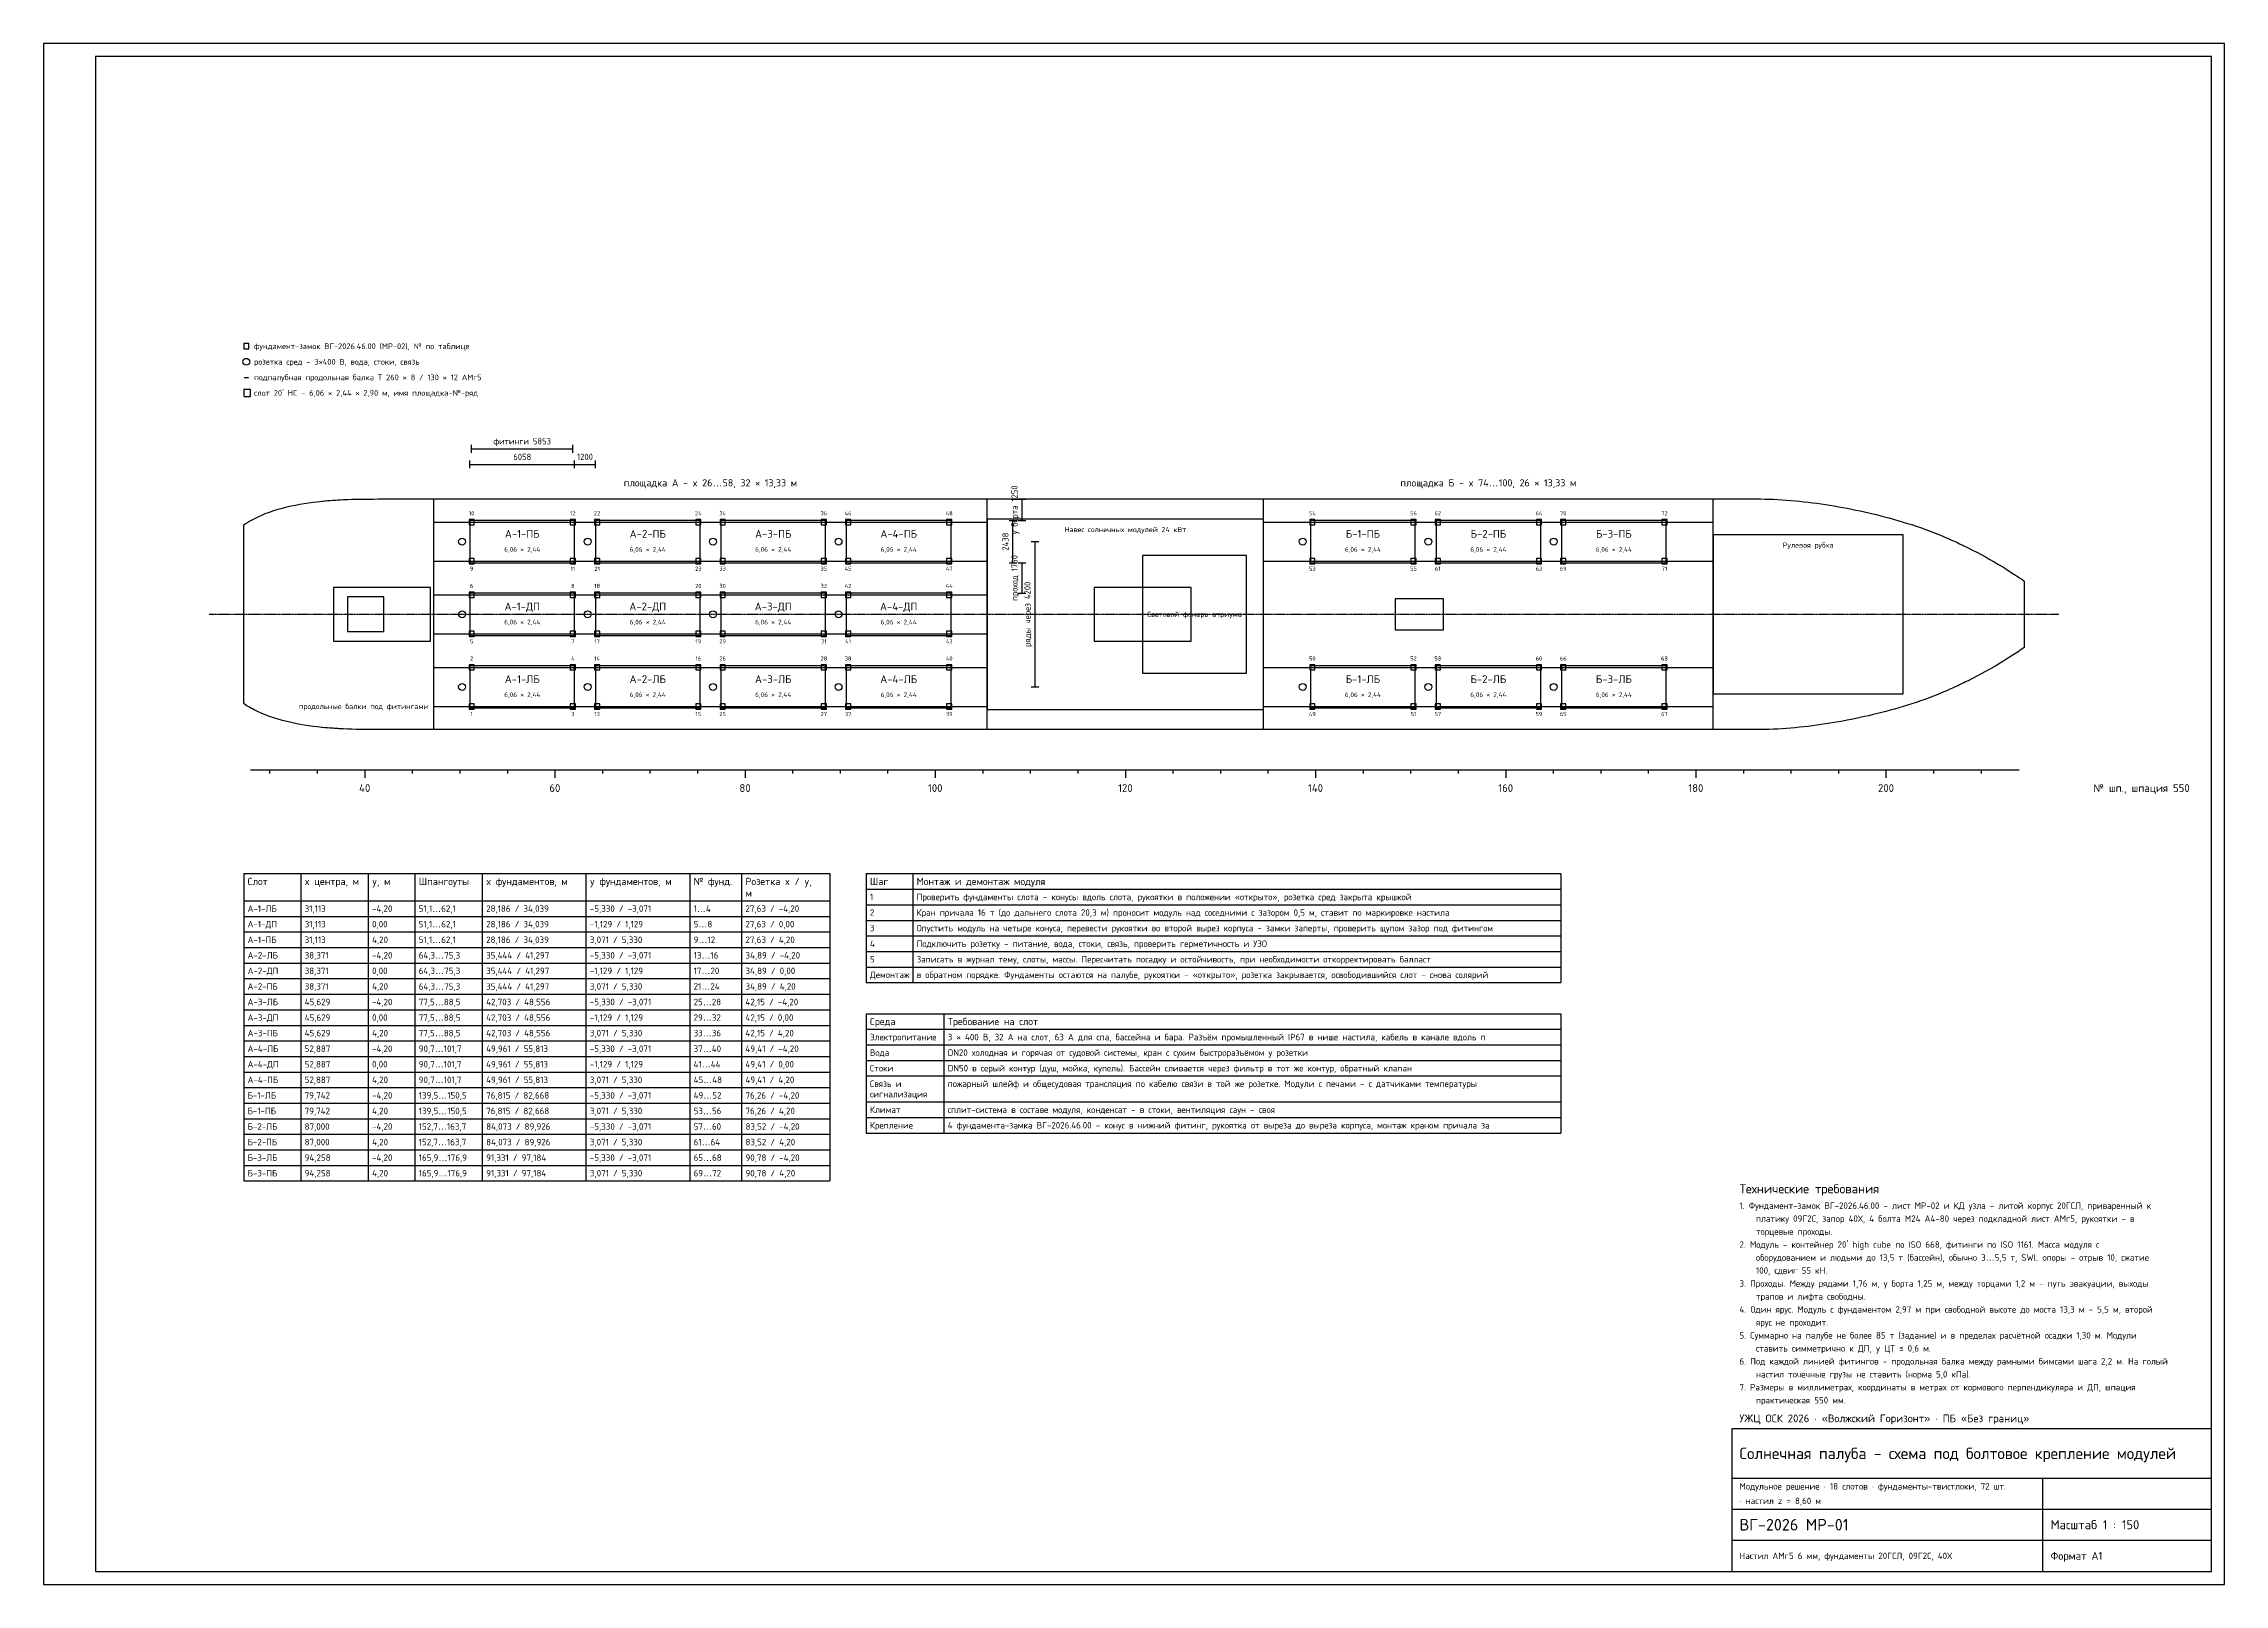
# Model space of a CAD drawing. Header units: millimetres. Extents: x 3425 to 129575, y -56100 to 33000.
import ezdxf
from ezdxf.enums import TextEntityAlignment as Align

# ---------------------------------------------------------------- set-up
doc = ezdxf.new("R2010")
doc.units = ezdxf.units.MM
doc.linetypes.add('CENTER', pattern=[5.08, 3.175, -0.635, 0.635, -0.635])
doc.linetypes.add('DASHED', pattern=[1.524, 1.27, -0.254])
for name, color, linetype in [('00_РАМКА', 7, 'Continuous'), ('02_ПАЛУБЫ', 4, 'Continuous'), ('05_ОБОРУДОВАНИЕ', 5, 'Continuous'), ('06_ПОМЕЩЕНИЯ', 8, 'Continuous'), ('07_ОСИ', 2, 'CENTER'), ('08_ТЕКСТ', 7, 'Continuous'), ('09_РАЗМЕРЫ', 6, 'Continuous'), ('30_СЛОТЫ', 3, 'DASHED'), ('31_ФУНДАМЕНТЫ', 1, 'Continuous'), ('32_БАЛКИ', 30, 'DASHED'), ('33_СРЕДЫ', 5, 'Continuous')]:
    doc.layers.add(name, color=color, linetype=linetype)
doc.styles.add('ГОСТ', font='isocpeur.ttf')

msp = doc.modelspace()

# ---------------------------------------------------------------- linework, layer by layer
at = {"layer": '00_РАМКА'}
for p, q in [((15000, -15000), (48900, -15000)), ((15000, -15000), (15000, -32772)), ((18300, -15000), (18300, -32772)), ((22200, -15000), (22200, -32772)), ((24900, -15000), (24900, -32772)), ((28800, -15000), (28800, -32772)), ((34800, -15000), (34800, -32772)), ((40800, -15000), (40800, -32772)), ((43800, -15000), (43800, -32772)), ((48900, -15000), (48900, -32772)), ((51000, -15000), (91200, -15000)), ((51000, -15000), (51000, -21300)), ((53700, -15000), (53700, -21300)), ((91200, -15000), (91200, -21300)), ((51000, -15900), (91200, -15900)), ((15000, -16572), (48900, -16572)), ((15000, -17472), (48900, -17472)), ((51000, -16800), (91200, -16800)), ((15000, -18372), (48900, -18372)), ((51000, -17700), (91200, -17700)), ((51000, -18600), (91200, -18600)), ((15000, -19272), (48900, -19272)), ((15000, -20172), (48900, -20172)), ((51000, -19500), (91200, -19500)), ((15000, -21072), (48900, -21072)), ((51000, -20400), (91200, -20400)), ((51000, -21300), (91200, -21300)), ((15000, -21972), (48900, -21972)), ((15000, -22872), (48900, -22872)), ((15000, -23772), (48900, -23772)), ((51000, -23100), (91200, -23100)), ((51000, -23100), (51000, -30000)), ((55500, -23100), (55500, -30000)), ((91200, -23100), (91200, -30000)), ((15000, -24672), (48900, -24672)), ((51000, -24000), (91200, -24000)), ((51000, -24900), (91200, -24900)), ((15000, -25572), (48900, -25572)), ((15000, -26472), (48900, -26472)), ((51000, -25800), (91200, -25800)), ((15000, -27372), (48900, -27372)), ((51000, -26700), (91200, -26700)), ((15000, -28272), (48900, -28272)), ((51000, -28200), (91200, -28200)), ((15000, -29172), (48900, -29172)), ((15000, -30072), (48900, -30072)), ((51000, -29100), (91200, -29100)), ((51000, -30000), (91200, -30000)), ((15000, -30972), (48900, -30972)), ((15000, -31872), (48900, -31872)), ((15000, -32772), (48900, -32772)), ((101075, -49950), (128825, -49950)), ((119075, -55350), (119075, -49950)), ((101075, -51750), (128825, -51750)), ((101075, -53550), (128825, -53550))]:
    msp.add_line(p, q, dxfattribs=at)
for points in [[(3425, -56100), (129575, -56100), (129575, 33000), (3425, 33000)], [(6425, -55350), (128825, -55350), (128825, 32250), (6425, 32250)], [(101075, -55350), (128825, -55350), (128825, -47100), (101075, -47100)]]:
    msp.add_lwpolyline(points, close=True, dxfattribs=at)
at = {"layer": '02_ПАЛУБЫ'}
msp.add_lwpolyline([(15000, 5167), (15150, 5267), (15250, 5330), (15300, 5360), (15450, 5446), (15500, 5474), (15600, 5526), (15750, 5601), (16000, 5716), (16250, 5819), (16500, 5912), (16750, 5997), (17000, 6074), (17250, 6144), (17500, 6207), (17750, 6265), (18000, 6317), (18250, 6365), (18500, 6408), (18750, 6446), (19000, 6481), (19250, 6511), (19400, 6528), (19500, 6539), (19550, 6544), (19700, 6558), (19750, 6563), (19850, 6571), (20000, 6583), (20150, 6595), (20250, 6601), (20300, 6605), (20450, 6614), (20500, 6617), (20600, 6622), (20750, 6630), (21000, 6640), (21250, 6649), (21500, 6655), (21750, 6660), (22000, 6663), (22250, 6665), (22500, 6666), (22750, 6667), (23000, 6667), (23250, 6667), (23500, 6667), (23750, 6667), (24000, 6667), (24500, 6667), (25000, 6667), (25500, 6667), (26000, 6667), (26500, 6667), (27000, 6667), (27500, 6667), (28000, 6667), (28500, 6667), (29000, 6667), (29500, 6667), (30000, 6667), (30500, 6667), (31000, 6667), (31500, 6667), (32000, 6667), (32500, 6667), (33000, 6667), (33500, 6667), (34000, 6667), (34500, 6667), (35000, 6667), (35500, 6667), (36000, 6667), (36500, 6667), (37000, 6667), (37500, 6667), (38000, 6667), (38500, 6667), (39000, 6667), (39500, 6667), (40000, 6667), (40500, 6667), (41000, 6667), (41500, 6667), (42000, 6667), (42500, 6667), (43000, 6667), (43500, 6667), (44000, 6667), (44500, 6667), (45000, 6667), (45500, 6667), (46000, 6667), (46500, 6667), (47000, 6667), (47500, 6667), (48000, 6667), (48500, 6667), (49000, 6667), (49500, 6667), (50000, 6667), (50500, 6667), (51000, 6667), (51500, 6667), (52000, 6667), (52500, 6667), (53000, 6667), (53500, 6667), (54000, 6667), (54500, 6667), (55000, 6667), (55500, 6667), (56000, 6667), (56500, 6667), (57000, 6667), (57400, 6667), (57500, 6667), (57550, 6667), (57700, 6667), (57850, 6667), (58000, 6667), (58150, 6667), (58300, 6667), (58450, 6667), (58500, 6667), (58600, 6667), (59000, 6667), (59500, 6667), (60000, 6667), (60500, 6667), (61000, 6667), (61500, 6667), (62000, 6667), (62500, 6667), (63000, 6667), (63500, 6667), (64000, 6667), (64500, 6667), (65000, 6667), (65500, 6667), (66000, 6667), (66500, 6667), (67000, 6667), (67500, 6667), (68000, 6667), (68500, 6667), (69000, 6667), (69500, 6667), (70000, 6667), (70500, 6667), (71000, 6667), (71500, 6667), (72000, 6667), (72500, 6667), (73000, 6667), (73400, 6667), (73500, 6667), (73550, 6667), (73700, 6667), (73850, 6667), (74000, 6667), (74150, 6667), (74300, 6667), (74450, 6667), (74500, 6667), (74600, 6667), (75000, 6667), (75500, 6667), (76000, 6667), (76500, 6667), (77000, 6667), (77500, 6667), (78000, 6667), (78500, 6667), (79000, 6667), (79500, 6667), (80000, 6667), (80500, 6667), (81000, 6667), (81500, 6667), (82000, 6667), (82500, 6667), (83000, 6667), (83500, 6667), (84000, 6667), (84500, 6667), (85000, 6667), (85500, 6667), (86000, 6667), (86500, 6667), (87000, 6667), (87500, 6667), (88000, 6667), (88500, 6667), (89000, 6667), (89500, 6667), (90000, 6667), (90500, 6667), (91000, 6667), (91500, 6667), (92000, 6667), (92500, 6667), (93000, 6667), (93500, 6667), (94000, 6667), (94500, 6667), (95000, 6667), (95500, 6667), (96000, 6667), (96500, 6667), (97000, 6667), (97500, 6667), (98000, 6667), (98500, 6667), (99000, 6667), (99500, 6667), (100000, 6667), (100500, 6667), (101000, 6667), (101250, 6667), (101500, 6667), (101750, 6667), (102000, 6667), (102250, 6667), (102500, 6667), (102750, 6667), (103000, 6664), (103250, 6658), (103500, 6648), (103750, 6636), (104000, 6621), (104250, 6603), (104500, 6583), (104750, 6561), (105000, 6537), (105250, 6510), (105500, 6481), (105750, 6450), (106000, 6417), (106250, 6382), (106500, 6345), (106750, 6306), (107000, 6265), (107250, 6222), (107500, 6177), (107750, 6129), (108000, 6080), (108250, 6029), (108500, 5976), (108750, 5921), (109000, 5864), (109250, 5805), (109500, 5744), (109750, 5681), (110000, 5616), (110250, 5549), (110500, 5480), (110750, 5408), (111000, 5335), (111250, 5259), (111500, 5182), (111750, 5101), (112000, 5015), (112250, 4926), (112500, 4833), (112750, 4736), (113000, 4635), (113250, 4531), (113400, 4468), (113500, 4424), (113550, 4402), (113700, 4336), (113750, 4314), (113850, 4269), (114000, 4200), (114150, 4130), (114250, 4083), (114300, 4059), (114450, 3987), (114500, 3963), (114600, 3914), (114750, 3840), (115000, 3713), (115250, 3584), (115500, 3451), (115750, 3315), (116000, 3175), (116250, 3033), (116500, 2887), (116750, 2737), (117000, 2583), (117250, 2425), (117400, 2328), (117500, 2263), (117550, 2230), (117700, 2130), (117750, 2096), (117850, 2027), (118000, 1923), (118000, -1923), (117850, -2027), (117750, -2096), (117700, -2130), (117550, -2230), (117500, -2263), (117400, -2328), (117250, -2425), (117000, -2583), (116750, -2737), (116500, -2887), (116250, -3033), (116000, -3175), (115750, -3315), (115500, -3451), (115250, -3584), (115000, -3713), (114750, -3840), (114600, -3914), (114500, -3963), (114450, -3987), (114300, -4059), (114250, -4083), (114150, -4130), (114000, -4200), (113850, -4269), (113750, -4314), (113700, -4336), (113550, -4402), (113500, -4424), (113400, -4468), (113250, -4531), (113000, -4635), (112750, -4736), (112500, -4833), (112250, -4926), (112000, -5015), (111750, -5101), (111500, -5182), (111250, -5259), (111000, -5335), (110750, -5408), (110500, -5480), (110250, -5549), (110000, -5616), (109750, -5681), (109500, -5744), (109250, -5805), (109000, -5864), (108750, -5921), (108500, -5976), (108250, -6029), (108000, -6080), (107750, -6129), (107500, -6177), (107250, -6222), (107000, -6265), (106750, -6306), (106500, -6345), (106250, -6382), (106000, -6417), (105750, -6450), (105500, -6481), (105250, -6510), (105000, -6537), (104750, -6561), (104500, -6583), (104250, -6603), (104000, -6621), (103750, -6636), (103500, -6648), (103250, -6658), (103000, -6664), (102750, -6667), (102500, -6667), (102250, -6667), (102000, -6667), (101750, -6667), (101500, -6667), (101250, -6667), (101000, -6667), (100500, -6667), (100000, -6667), (99500, -6667), (99000, -6667), (98500, -6667), (98000, -6667), (97500, -6667), (97000, -6667), (96500, -6667), (96000, -6667), (95500, -6667), (95000, -6667), (94500, -6667), (94000, -6667), (93500, -6667), (93000, -6667), (92500, -6667), (92000, -6667), (91500, -6667), (91000, -6667), (90500, -6667), (90000, -6667), (89500, -6667), (89000, -6667), (88500, -6667), (88000, -6667), (87500, -6667), (87000, -6667), (86500, -6667), (86000, -6667), (85500, -6667), (85000, -6667), (84500, -6667), (84000, -6667), (83500, -6667), (83000, -6667), (82500, -6667), (82000, -6667), (81500, -6667), (81000, -6667), (80500, -6667), (80000, -6667), (79500, -6667), (79000, -6667), (78500, -6667), (78000, -6667), (77500, -6667), (77000, -6667), (76500, -6667), (76000, -6667), (75500, -6667), (75000, -6667), (74600, -6667), (74500, -6667), (74450, -6667), (74300, -6667), (74150, -6667), (74000, -6667), (73850, -6667), (73700, -6667), (73550, -6667), (73500, -6667), (73400, -6667), (73000, -6667), (72500, -6667), (72000, -6667), (71500, -6667), (71000, -6667), (70500, -6667), (70000, -6667), (69500, -6667), (69000, -6667), (68500, -6667), (68000, -6667), (67500, -6667), (67000, -6667), (66500, -6667), (66000, -6667), (65500, -6667), (65000, -6667), (64500, -6667), (64000, -6667), (63500, -6667), (63000, -6667), (62500, -6667), (62000, -6667), (61500, -6667), (61000, -6667), (60500, -6667), (60000, -6667), (59500, -6667), (59000, -6667), (58600, -6667), (58500, -6667), (58450, -6667), (58300, -6667), (58150, -6667), (58000, -6667), (57850, -6667), (57700, -6667), (57550, -6667), (57500, -6667), (57400, -6667), (57000, -6667), (56500, -6667), (56000, -6667), (55500, -6667), (55000, -6667), (54500, -6667), (54000, -6667), (53500, -6667), (53000, -6667), (52500, -6667), (52000, -6667), (51500, -6667), (51000, -6667), (50500, -6667), (50000, -6667), (49500, -6667), (49000, -6667), (48500, -6667), (48000, -6667), (47500, -6667), (47000, -6667), (46500, -6667), (46000, -6667), (45500, -6667), (45000, -6667), (44500, -6667), (44000, -6667), (43500, -6667), (43000, -6667), (42500, -6667), (42000, -6667), (41500, -6667), (41000, -6667), (40500, -6667), (40000, -6667), (39500, -6667), (39000, -6667), (38500, -6667), (38000, -6667), (37500, -6667), (37000, -6667), (36500, -6667), (36000, -6667), (35500, -6667), (35000, -6667), (34500, -6667), (34000, -6667), (33500, -6667), (33000, -6667), (32500, -6667), (32000, -6667), (31500, -6667), (31000, -6667), (30500, -6667), (30000, -6667), (29500, -6667), (29000, -6667), (28500, -6667), (28000, -6667), (27500, -6667), (27000, -6667), (26500, -6667), (26000, -6667), (25500, -6667), (25000, -6667), (24500, -6667), (24000, -6667), (23750, -6667), (23500, -6667), (23250, -6667), (23000, -6667), (22750, -6667), (22500, -6666), (22250, -6665), (22000, -6663), (21750, -6660), (21500, -6655), (21250, -6649), (21000, -6640), (20750, -6630), (20600, -6622), (20500, -6617), (20450, -6614), (20300, -6605), (20250, -6601), (20150, -6595), (20000, -6583), (19850, -6571), (19750, -6563), (19700, -6558), (19550, -6544), (19500, -6539), (19400, -6528), (19250, -6511), (19000, -6481), (18750, -6446), (18500, -6408), (18250, -6365), (18000, -6317), (17750, -6265), (17500, -6207), (17250, -6144), (17000, -6074), (16750, -5997), (16500, -5912), (16250, -5819), (16000, -5716), (15750, -5601), (15600, -5526), (15500, -5474), (15450, -5446), (15300, -5360), (15250, -5330), (15150, -5267), (15000, -5167)], close=True, dxfattribs=at)
at = {"layer": '05_ОБОРУДОВАНИЕ'}
for points in [[(58000, -5500), (74000, -5500), (74000, 5500), (58000, 5500)], [(100000, -4600), (111000, -4600), (111000, 4600), (100000, 4600)], [(67000, -3400), (73000, -3400), (73000, 3400), (67000, 3400)], [(20200, -1550), (25800, -1550), (25800, 1550), (20200, 1550)], [(64200, -1550), (69800, -1550), (69800, 1550), (64200, 1550)], [(21000, -1000), (23100, -1000), (23100, 1000), (21000, 1000)], [(81600, -900), (84400, -900), (84400, 900), (81600, 900)]]:
    msp.add_lwpolyline(points, close=True, dxfattribs=at)
at = {"layer": '06_ПОМЕЩЕНИЯ'}
for p, q in [((26000, -6665), (26000, 6665)), ((58000, -6665), (58000, 6665)), ((74000, -6665), (74000, 6665)), ((100000, -6665), (100000, 6665))]:
    msp.add_line(p, q, dxfattribs=at)
at = {"layer": '07_ОСИ'}
msp.add_line((13000, 0), (120000, 0), dxfattribs=at)
at = {"layer": '09_РАЗМЕРЫ'}
for p, q in [((28084, 8440), (28084, 8890)), ((28186, 9340), (28186, 9790)), ((28186, 9565), (34039, 9565)), ((28186, 9565), (28186, 9565)), ((34039, 9340), (34039, 9790)), ((34039, 9565), (34039, 9565)), ((34142, 8440), (34142, 8890)), ((34142, 8440), (34142, 8890)), ((35342, 8440), (35342, 8890)), ((28084, 8665), (34142, 8665)), ((28084, 8665), (28084, 8665)), ((34142, 8665), (34142, 8665)), ((34142, 8665), (35342, 8665)), ((34142, 8665), (34142, 8665)), ((35342, 8665), (35342, 8665)), ((59800, 6665), (60250, 6665)), ((60025, 5419), (60025, 6665)), ((60025, 6665), (60025, 6665)), ((59275, 5419), (59725, 5419)), ((59500, 2981), (59500, 5419)), ((59500, 5419), (59500, 5419)), ((59800, 5419), (60250, 5419)), ((60025, 5419), (60025, 5419)), ((60550, 4200), (61000, 4200)), ((60775, -4200), (60775, 4200)), ((60775, 4200), (60775, 4200)), ((59275, 2981), (59725, 2981)), ((59500, 2981), (59500, 2981)), ((59800, 2981), (60250, 2981)), ((60025, 1219), (60025, 2981)), ((60025, 2981), (60025, 2981)), ((59800, 1219), (60250, 1219)), ((60025, 1219), (60025, 1219)), ((60550, -4200), (61000, -4200)), ((60775, -4200), (60775, -4200)), ((15400, -9000), (117700, -9000)), ((16500, -9000), (16500, -9210)), ((19250, -9000), (19250, -9210)), ((22000, -9000), (22000, -9450)), ((24750, -9000), (24750, -9210)), ((27500, -9000), (27500, -9210)), ((30250, -9000), (30250, -9210)), ((33000, -9000), (33000, -9450)), ((35750, -9000), (35750, -9210)), ((38500, -9000), (38500, -9210)), ((41250, -9000), (41250, -9210)), ((44000, -9000), (44000, -9450)), ((46750, -9000), (46750, -9210)), ((49500, -9000), (49500, -9210)), ((52250, -9000), (52250, -9210)), ((55000, -9000), (55000, -9450)), ((57750, -9000), (57750, -9210)), ((60500, -9000), (60500, -9210)), ((63250, -9000), (63250, -9210)), ((66000, -9000), (66000, -9450)), ((68750, -9000), (68750, -9210)), ((71500, -9000), (71500, -9210)), ((74250, -9000), (74250, -9210)), ((77000, -9000), (77000, -9450)), ((79750, -9000), (79750, -9210)), ((82500, -9000), (82500, -9210)), ((85250, -9000), (85250, -9210)), ((88000, -9000), (88000, -9450)), ((90750, -9000), (90750, -9210)), ((93500, -9000), (93500, -9210)), ((96250, -9000), (96250, -9210)), ((99000, -9000), (99000, -9450)), ((101750, -9000), (101750, -9210)), ((104500, -9000), (104500, -9210)), ((107250, -9000), (107250, -9210)), ((110000, -9000), (110000, -9450)), ((112750, -9000), (112750, -9210)), ((115500, -9000), (115500, -9210))]:
    msp.add_line(p, q, dxfattribs=at)
at = {"layer": '30_СЛОТЫ'}
for points in [[(15000, 12600), (15400, 12600), (15400, 13000), (15000, 13000)], [(28084, 2981), (34142, 2981), (34142, 5419), (28084, 5419)], [(35342, 2981), (41400, 2981), (41400, 5419), (35342, 5419)], [(42600, 2981), (48658, 2981), (48658, 5419), (42600, 5419)], [(49858, 2981), (55916, 2981), (55916, 5419), (49858, 5419)], [(76713, 2981), (82771, 2981), (82771, 5419), (76713, 5419)], [(83971, 2981), (90029, 2981), (90029, 5419), (83971, 5419)], [(91229, 2981), (97287, 2981), (97287, 5419), (91229, 5419)], [(28084, -1219), (34142, -1219), (34142, 1219), (28084, 1219)], [(35342, -1219), (41400, -1219), (41400, 1219), (35342, 1219)], [(42600, -1219), (48658, -1219), (48658, 1219), (42600, 1219)], [(49858, -1219), (55916, -1219), (55916, 1219), (49858, 1219)], [(28084, -5419), (34142, -5419), (34142, -2981), (28084, -2981)], [(35342, -5419), (41400, -5419), (41400, -2981), (35342, -2981)], [(42600, -5419), (48658, -5419), (48658, -2981), (42600, -2981)], [(49858, -5419), (55916, -5419), (55916, -2981), (49858, -2981)], [(76713, -5419), (82771, -5419), (82771, -2981), (76713, -2981)], [(83971, -5419), (90029, -5419), (90029, -2981), (83971, -2981)], [(91229, -5419), (97287, -5419), (97287, -2981), (91229, -2981)]]:
    msp.add_lwpolyline(points, close=True, dxfattribs=at)
at = {"layer": '31_ФУНДАМЕНТЫ'}
for points in [[(15000, 15350), (15300, 15350), (15300, 15650), (15000, 15650)], [(28036, 5180), (28336, 5180), (28336, 5480), (28036, 5480)], [(33889, 5180), (34189, 5180), (34189, 5480), (33889, 5480)], [(35294, 5180), (35594, 5180), (35594, 5480), (35294, 5480)], [(41147, 5180), (41447, 5180), (41447, 5480), (41147, 5480)], [(42553, 5180), (42853, 5180), (42853, 5480), (42553, 5480)], [(48406, 5180), (48706, 5180), (48706, 5480), (48406, 5480)], [(49811, 5180), (50111, 5180), (50111, 5480), (49811, 5480)], [(55663, 5180), (55963, 5180), (55963, 5480), (55663, 5480)], [(76665, 5180), (76965, 5180), (76965, 5480), (76665, 5480)], [(82518, 5180), (82818, 5180), (82818, 5480), (82518, 5480)], [(83923, 5180), (84223, 5180), (84223, 5480), (83923, 5480)], [(89776, 5180), (90076, 5180), (90076, 5480), (89776, 5480)], [(91181, 5180), (91481, 5180), (91481, 5480), (91181, 5480)], [(97034, 5180), (97334, 5180), (97334, 5480), (97034, 5480)], [(28036, 2921), (28336, 2921), (28336, 3221), (28036, 3221)], [(33889, 2921), (34189, 2921), (34189, 3221), (33889, 3221)], [(35294, 2921), (35594, 2921), (35594, 3221), (35294, 3221)], [(41147, 2921), (41447, 2921), (41447, 3221), (41147, 3221)], [(42553, 2921), (42853, 2921), (42853, 3221), (42553, 3221)], [(48406, 2921), (48706, 2921), (48706, 3221), (48406, 3221)], [(49811, 2921), (50111, 2921), (50111, 3221), (49811, 3221)], [(55663, 2921), (55963, 2921), (55963, 3221), (55663, 3221)], [(76665, 2921), (76965, 2921), (76965, 3221), (76665, 3221)], [(82518, 2921), (82818, 2921), (82818, 3221), (82518, 3221)], [(83923, 2921), (84223, 2921), (84223, 3221), (83923, 3221)], [(89776, 2921), (90076, 2921), (90076, 3221), (89776, 3221)], [(91181, 2921), (91481, 2921), (91481, 3221), (91181, 3221)], [(97034, 2921), (97334, 2921), (97334, 3221), (97034, 3221)], [(28036, 979), (28336, 979), (28336, 1279), (28036, 1279)], [(33889, 979), (34189, 979), (34189, 1279), (33889, 1279)], [(35294, 979), (35594, 979), (35594, 1279), (35294, 1279)], [(41147, 979), (41447, 979), (41447, 1279), (41147, 1279)], [(42553, 979), (42853, 979), (42853, 1279), (42553, 1279)], [(48406, 979), (48706, 979), (48706, 1279), (48406, 1279)], [(49811, 979), (50111, 979), (50111, 1279), (49811, 1279)], [(55663, 979), (55963, 979), (55963, 1279), (55663, 1279)], [(28036, -1279), (28336, -1279), (28336, -979), (28036, -979)], [(33889, -1279), (34189, -1279), (34189, -979), (33889, -979)], [(35294, -1279), (35594, -1279), (35594, -979), (35294, -979)], [(41147, -1279), (41447, -1279), (41447, -979), (41147, -979)], [(42553, -1279), (42853, -1279), (42853, -979), (42553, -979)], [(48406, -1279), (48706, -1279), (48706, -979), (48406, -979)], [(49811, -1279), (50111, -1279), (50111, -979), (49811, -979)], [(55663, -1279), (55963, -1279), (55963, -979), (55663, -979)], [(28036, -3221), (28336, -3221), (28336, -2921), (28036, -2921)], [(33889, -3221), (34189, -3221), (34189, -2921), (33889, -2921)], [(35294, -3221), (35594, -3221), (35594, -2921), (35294, -2921)], [(41147, -3221), (41447, -3221), (41447, -2921), (41147, -2921)], [(42553, -3221), (42853, -3221), (42853, -2921), (42553, -2921)], [(48406, -3221), (48706, -3221), (48706, -2921), (48406, -2921)], [(49811, -3221), (50111, -3221), (50111, -2921), (49811, -2921)], [(55663, -3221), (55963, -3221), (55963, -2921), (55663, -2921)], [(76665, -3221), (76965, -3221), (76965, -2921), (76665, -2921)], [(82518, -3221), (82818, -3221), (82818, -2921), (82518, -2921)], [(83923, -3221), (84223, -3221), (84223, -2921), (83923, -2921)], [(89776, -3221), (90076, -3221), (90076, -2921), (89776, -2921)], [(91181, -3221), (91481, -3221), (91481, -2921), (91181, -2921)], [(97034, -3221), (97334, -3221), (97334, -2921), (97034, -2921)], [(28036, -5480), (28336, -5480), (28336, -5180), (28036, -5180)], [(33889, -5480), (34189, -5480), (34189, -5180), (33889, -5180)], [(35294, -5480), (35594, -5480), (35594, -5180), (35294, -5180)], [(41147, -5480), (41447, -5480), (41447, -5180), (41147, -5180)], [(42553, -5480), (42853, -5480), (42853, -5180), (42553, -5180)], [(48406, -5480), (48706, -5480), (48706, -5180), (48406, -5180)], [(49811, -5480), (50111, -5480), (50111, -5180), (49811, -5180)], [(55663, -5480), (55963, -5480), (55963, -5180), (55663, -5180)], [(76665, -5480), (76965, -5480), (76965, -5180), (76665, -5180)], [(82518, -5480), (82818, -5480), (82818, -5180), (82518, -5180)], [(83923, -5480), (84223, -5480), (84223, -5180), (83923, -5180)], [(89776, -5480), (90076, -5480), (90076, -5180), (89776, -5180)], [(91181, -5480), (91481, -5480), (91481, -5180), (91181, -5180)], [(97034, -5480), (97334, -5480), (97334, -5180), (97034, -5180)]]:
    msp.add_lwpolyline(points, close=True, dxfattribs=at)
at = {"layer": '32_БАЛКИ'}
for p, q in [((15000, 13700), (15300, 13700)), ((26000, 5330), (58000, 5330)), ((74000, 5330), (100000, 5330)), ((26000, 3071), (58000, 3071)), ((74000, 3071), (100000, 3071)), ((26000, 1129), (58000, 1129)), ((26000, -1129), (58000, -1129)), ((26000, -3071), (58000, -3071)), ((74000, -3071), (100000, -3071)), ((26000, -5330), (58000, -5330)), ((74000, -5330), (100000, -5330))]:
    msp.add_line(p, q, dxfattribs=at)
at = {"layer": '33_СРЕДЫ'}
for centre in [(15150, 14600), (27634, 4200), (34892, 4200), (42150, 4200), (49408, 4200), (76263, 4200), (83521, 4200), (90779, 4200), (27634, 0), (34892, 0), (42150, 0), (49408, 0), (27634, -4200), (34892, -4200), (42150, -4200), (49408, -4200), (76263, -4200), (83521, -4200), (90779, -4200)]:
    msp.add_circle(centre, 200, dxfattribs=at)

# ---------------------------------------------------------------- texts
at = {"layer": '05_ОБОРУДОВАНИЕ', "style": 'ГОСТ'}
for s, p in [('Навес солнечных модулей 24 кВт', (66000, 4900)), ('Рулевая рубка', (105500, 4000)), ('Световой фонарь атриума', (70000, 0))]:
    msp.add_text(s, height=300, dxfattribs=at).set_placement(p, align=Align.MIDDLE_CENTER)
at = {"layer": '08_ТЕКСТ', "style": 'ГОСТ'}
for s, height, p in [('фундамент-замок ВГ-2026.46.00 (МР-02), № по таблице', 330, (15600, 15500)), ('розетка сред - 3×400 В, вода, стоки, связь', 330, (15600, 14600)), ("слот 20' HC - 6,06 × 2,44 × 2,90 м, имя площадка-№-ряд", 330, (15600, 12800)), ('подпалубная продольная балка Т 260 × 8 / 130 × 12 АМг5', 330, (15600, 13700)), ('Слот', 420, (15225, -15450)), ('x центра, м', 420, (18525, -15450)), ('y, м', 420, (22425, -15450)), ('Шпангоуты', 420, (25125, -15450)), ('x фундаментов, м', 420, (29025, -15450)), ('y фундаментов, м', 420, (35025, -15450)), ('№ фунд.', 420, (41025, -15450)), ('м', 420, (44025, -16122)), ('Розетка x / y,', 420, (44025, -15450)), ('1', 375, (51225, -16350)), ('Шаг', 420, (51225, -15450)), ('Проверить фундаменты слота - конусы вдоль слота, рукоятки в положении «открыто», розетка сред закрыта крышкой', 375, (53925, -16350)), ('Монтаж и демонтаж модуля', 420, (53925, -15450)), ('А-1-ЛБ', 375, (15225, -17022)), ('31,113', 375, (18525, -17022)), ('-4,20', 375, (22425, -17022)), ('51,1…62,1', 375, (25125, -17022)), ('28,186 / 34,039', 375, (29025, -17022)), ('-5,330 / -3,071', 375, (35025, -17022)), ('1…4', 375, (41025, -17022)), ('27,63 / -4,20', 375, (44025, -17022)), ('2', 375, (51225, -17250)), ('Кран причала 16 т (до дальнего слота 20,3 м) проносит модуль над соседними с зазором 0,5 м, ставит по маркировке настила', 375, (53925, -17250)), ('А-1-ДП', 375, (15225, -17922)), ('А-1-ПБ', 375, (15225, -18822)), ('31,113', 375, (18525, -17922)), ('31,113', 375, (18525, -18822)), ('0,00', 375, (22425, -17922)), ('4,20', 375, (22425, -18822)), ('51,1…62,1', 375, (25125, -17922)), ('51,1…62,1', 375, (25125, -18822)), ('28,186 / 34,039', 375, (29025, -17922)), ('28,186 / 34,039', 375, (29025, -18822)), ('-1,129 / 1,129', 375, (35025, -17922)), ('3,071 / 5,330', 375, (35025, -18822)), ('5…8', 375, (41025, -17922)), ('9…12', 375, (41025, -18822)), ('27,63 / 0,00', 375, (44025, -17922)), ('27,63 / 4,20', 375, (44025, -18822)), ('3', 375, (51225, -18150)), ('4', 375, (51225, -19050)), ('Опустить модуль на четыре конуса, перевести рукоятки во второй вырез корпуса - замки заперты, проверить щупом зазор под фитингом', 375, (53925, -18150)), ('Подключить розетку - питание, вода, стоки, связь, проверить герметичность и УЗО', 375, (53925, -19050)), ('А-2-ЛБ', 375, (15225, -19722)), ('38,371', 375, (18525, -19722)), ('-4,20', 375, (22425, -19722)), ('64,3…75,3', 375, (25125, -19722)), ('35,444 / 41,297', 375, (29025, -19722)), ('-5,330 / -3,071', 375, (35025, -19722)), ('13…16', 375, (41025, -19722)), ('34,89 / -4,20', 375, (44025, -19722)), ('5', 375, (51225, -19950)), ('Записать в журнал тему, слоты, массы. Пересчитать посадку и остойчивость, при необходимости откорректировать балласт', 375, (53925, -19950)), ('А-2-ДП', 375, (15225, -20622)), ('А-2-ПБ', 375, (15225, -21522)), ('38,371', 375, (18525, -20622)), ('38,371', 375, (18525, -21522)), ('0,00', 375, (22425, -20622)), ('4,20', 375, (22425, -21522)), ('64,3…75,3', 375, (25125, -20622)), ('64,3…75,3', 375, (25125, -21522)), ('35,444 / 41,297', 375, (29025, -20622)), ('35,444 / 41,297', 375, (29025, -21522)), ('-1,129 / 1,129', 375, (35025, -20622)), ('3,071 / 5,330', 375, (35025, -21522)), ('17…20', 375, (41025, -20622)), ('21…24', 375, (41025, -21522)), ('34,89 / 0,00', 375, (44025, -20622)), ('34,89 / 4,20', 375, (44025, -21522)), ('Демонтаж', 375, (51225, -20850)), ('в обратном порядке. Фундаменты остаются на палубе, рукоятки - «открыто», розетка закрывается, освободившийся слот - снова солярий', 375, (53925, -20850)), ('А-3-ЛБ', 375, (15225, -22422)), ('45,629', 375, (18525, -22422)), ('-4,20', 375, (22425, -22422)), ('77,5…88,5', 375, (25125, -22422)), ('42,703 / 48,556', 375, (29025, -22422)), ('-5,330 / -3,071', 375, (35025, -22422)), ('25…28', 375, (41025, -22422)), ('42,15 / -4,20', 375, (44025, -22422)), ('А-3-ДП', 375, (15225, -23322)), ('45,629', 375, (18525, -23322)), ('0,00', 375, (22425, -23322)), ('77,5…88,5', 375, (25125, -23322)), ('42,703 / 48,556', 375, (29025, -23322)), ('-1,129 / 1,129', 375, (35025, -23322)), ('29…32', 375, (41025, -23322)), ('42,15 / 0,00', 375, (44025, -23322)), ('Среда', 420, (51225, -23550)), ('Требование на слот', 420, (55725, -23550)), ('А-3-ПБ', 375, (15225, -24222)), ('А-4-ЛБ', 375, (15225, -25122)), ('45,629', 375, (18525, -24222)), ('52,887', 375, (18525, -25122)), ('4,20', 375, (22425, -24222)), ('-4,20', 375, (22425, -25122)), ('77,5…88,5', 375, (25125, -24222)), ('90,7…101,7', 375, (25125, -25122)), ('42,703 / 48,556', 375, (29025, -24222)), ('49,961 / 55,813', 375, (29025, -25122)), ('3,071 / 5,330', 375, (35025, -24222)), ('-5,330 / -3,071', 375, (35025, -25122)), ('33…36', 375, (41025, -24222)), ('37…40', 375, (41025, -25122)), ('42,15 / 4,20', 375, (44025, -24222)), ('49,41 / -4,20', 375, (44025, -25122)), ('Электропитание', 375, (51225, -24450)), ('Вода', 375, (51225, -25350)), ('3 × 400 В, 32 А на слот, 63 А для спа, бассейна и бара. Разъём промышленный IP67 в нише настила, кабель в канале вдоль п', 375, (55725, -24450)), ('DN20 холодная и горячая от судовой системы, кран с сухим быстроразъёмом у розетки', 375, (55725, -25350)), ('А-4-ДП', 375, (15225, -26022)), ('52,887', 375, (18525, -26022)), ('0,00', 375, (22425, -26022)), ('90,7…101,7', 375, (25125, -26022)), ('49,961 / 55,813', 375, (29025, -26022)), ('-1,129 / 1,129', 375, (35025, -26022)), ('41…44', 375, (41025, -26022)), ('49,41 / 0,00', 375, (44025, -26022)), ('Стоки', 375, (51225, -26250)), ('DN50 в серый контур (душ, мойка, купель). Бассейн сливается через фильтр в тот же контур, обратный клапан', 375, (55725, -26250)), ('А-4-ПБ', 375, (15225, -26922)), ('Б-1-ЛБ', 375, (15225, -27822)), ('79,742', 375, (18525, -27822)), ('52,887', 375, (18525, -26922)), ('4,20', 375, (22425, -26922)), ('-4,20', 375, (22425, -27822)), ('139,5…150,5', 375, (25125, -27822)), ('90,7…101,7', 375, (25125, -26922)), ('49,961 / 55,813', 375, (29025, -26922)), ('76,815 / 82,668', 375, (29025, -27822)), ('3,071 / 5,330', 375, (35025, -26922)), ('-5,330 / -3,071', 375, (35025, -27822)), ('45…48', 375, (41025, -26922)), ('49…52', 375, (41025, -27822)), ('49,41 / 4,20', 375, (44025, -26922)), ('76,26 / -4,20', 375, (44025, -27822)), ('сигнализация', 375, (51225, -27750)), ('Связь и', 375, (51225, -27150)), ('пожарный шлейф и общесудовая трансляция по кабелю связи в той же розетке. Модули с печами - с датчиками температуры', 375, (55725, -27150)), ('Б-1-ПБ', 375, (15225, -28722)), ('79,742', 375, (18525, -28722)), ('4,20', 375, (22425, -28722)), ('139,5…150,5', 375, (25125, -28722)), ('76,815 / 82,668', 375, (29025, -28722)), ('3,071 / 5,330', 375, (35025, -28722)), ('53…56', 375, (41025, -28722)), ('76,26 / 4,20', 375, (44025, -28722)), ('Климат', 375, (51225, -28650)), ('сплит-система в составе модуля, конденсат - в стоки, вентиляция саун - своя', 375, (55725, -28650)), ('Б-2-ЛБ', 375, (15225, -29622)), ('87,000', 375, (18525, -29622)), ('-4,20', 375, (22425, -29622)), ('152,7…163,7', 375, (25125, -29622)), ('84,073 / 89,926', 375, (29025, -29622)), ('-5,330 / -3,071', 375, (35025, -29622)), ('57…60', 375, (41025, -29622)), ('83,52 / -4,20', 375, (44025, -29622)), ('Крепление', 375, (51225, -29550)), ('4 фундамента-замка ВГ-2026.46.00 - конус в нижний фитинг, рукоятка от выреза до выреза корпуса, монтаж краном причала за', 375, (55725, -29550)), ('Б-2-ПБ', 375, (15225, -30522)), ('Б-3-ЛБ', 375, (15225, -31422)), ('94,258', 375, (18525, -31422)), ('87,000', 375, (18525, -30522)), ('4,20', 375, (22425, -30522)), ('-4,20', 375, (22425, -31422)), ('152,7…163,7', 375, (25125, -30522)), ('165,9…176,9', 375, (25125, -31422)), ('91,331 / 97,184', 375, (29025, -31422)), ('84,073 / 89,926', 375, (29025, -30522)), ('3,071 / 5,330', 375, (35025, -30522)), ('-5,330 / -3,071', 375, (35025, -31422)), ('61…64', 375, (41025, -30522)), ('65…68', 375, (41025, -31422)), ('90,78 / -4,20', 375, (44025, -31422)), ('83,52 / 4,20', 375, (44025, -30522)), ('Б-3-ПБ', 375, (15225, -32322)), ('94,258', 375, (18525, -32322)), ('4,20', 375, (22425, -32322)), ('165,9…176,9', 375, (25125, -32322)), ('91,331 / 97,184', 375, (29025, -32322)), ('3,071 / 5,330', 375, (35025, -32322)), ('69…72', 375, (41025, -32322)), ('90,78 / 4,20', 375, (44025, -32322)), ('1. Фундамент-замок ВГ-2026.46.00 - лист МР-02 и КД узла - литой корпус 20ГСЛ, приваренный к', 375, (101525, -34200)), ('Технические требования', 525, (101525, -33225)), ('    платику 09Г2С, запор 40Х, 4 болта М24 А4-80 через подкладной лист АМг5, рукоятки - в', 375, (101525, -34950)), ("2. Модуль - контейнер 20' high cube по ISO 668, фитинги по ISO 1161. Масса модуля с", 375, (101525, -36450)), ('    торцевые проходы.', 375, (101525, -35700)), ('    100, сдвиг 55 кН.', 375, (101525, -37950)), ('    оборудованием и людьми до 13,5 т (бассейн), обычно 3…5,5 т, SWL опоры - отрыв 10, сжатие', 375, (101525, -37200)), ('3. Проходы. Между рядами 1,76 м, у борта 1,25 м, между торцами 1,2 м - путь эвакуации, выходы', 375, (101525, -38700)), ('4. Один ярус. Модуль с фундаментом 2,97 м при свободной высоте до моста 13,3 м - 5,5 м, второй', 375, (101525, -40200)), ('    трапов и лифта свободны.', 375, (101525, -39450)), ('5. Суммарно на палубе не более 85 т (задание) и в пределах расчётной осадки 1,30 м. Модули', 375, (101525, -41700)), ('    ярус не проходит.', 375, (101525, -40950)), ('    ставить симметрично к ДП, y ЦТ ≤ 0,6 м.', 375, (101525, -42450)), ('6. Под каждой линией фитингов - продольная балка между рамными бимсами шага 2,2 м. На голый', 375, (101525, -43200)), ('    настил точечные грузы не ставить (норма 5,0 кПа).', 375, (101525, -43950)), ('7. Размеры в миллиметрах, координаты в метрах от кормового перпендикуляра и ДП, шпация', 375, (101525, -44700)), ('    практическая 550 мм.', 375, (101525, -45450)), ('УЖЦ ОСК 2026 · «Волжский Горизонт» · ПБ «Без границ»', 450, (101525, -46500)), ('Солнечная палуба - схема под болтовое крепление модулей', 659.71, (101525, -48525)), ('Модульное решение · 18 слотов · фундаменты-твистлоки, 72 шт.', 375, (101525, -50430)), ('· настил z = 8,60 м', 375, (101525, -51270)), ('ВГ-2026 МР-01', 675, (101525, -52650)), ('Масштаб 1 : 150', 525, (119525, -52650)), ('Формат A1', 450, (119525, -54450)), ('Настил АМг5 6 мм, фундаменты 20ГСЛ, 09Г2С, 40Х', 375, (101525, -54450))]:
    msp.add_text(s, height=height, dxfattribs=at).set_placement(p, align=Align.MIDDLE_LEFT)
for s, p in [('площадка А - x 26…58, 32 × 13,33 м', (42000, 7265)), ('площадка Б - x 74…100, 26 × 13,33 м', (87000, 7265))]:
    msp.add_text(s, height=420, dxfattribs=at).set_placement(p, align=Align.BOTTOM_CENTER)
at = {"layer": '09_РАЗМЕРЫ', "style": 'ГОСТ'}
for s, p in [('фитинги 5853', (31112, 9715)), ('6058', (31113, 8815)), ('1200', (34742, 8815))]:
    msp.add_text(s, height=360, dxfattribs=at).set_placement(p, align=Align.BOTTOM_CENTER)
for s, p in [('у борта 1250', (59875, 6042)), ('2438', (59350, 4200)), ('проход 1760', (59875, 2100)), ('ряды через 4200', (60625, 0))]:
    msp.add_text(s, height=360, rotation=90, dxfattribs=at).set_placement(p, align=Align.BOTTOM_CENTER)
for s, p in [('40', (22000, -10050)), ('60', (33000, -10050)), ('80', (44000, -10050)), ('100', (55000, -10050)), ('120', (66000, -10050)), ('140', (77000, -10050)), ('160', (88000, -10050)), ('180', (99000, -10050)), ('200', (110000, -10050))]:
    msp.add_text(s, height=450, dxfattribs=at).set_placement(p, align=Align.MIDDLE_CENTER)
msp.add_text('№ шп., шпация 550', height=450, dxfattribs=at).set_placement((122000, -10050), align=Align.MIDDLE_LEFT)
at = {"layer": '30_СЛОТЫ', "style": 'ГОСТ'}
for s, height, p in [('А-1-ПБ', 450, (31113, 4650)), ('6,06 × 2,44', 270, (31113, 3750)), ('А-2-ПБ', 450, (38371, 4650)), ('6,06 × 2,44', 270, (38371, 3750)), ('А-3-ПБ', 450, (45629, 4650)), ('6,06 × 2,44', 270, (45629, 3750)), ('А-4-ПБ', 450, (52887, 4650)), ('6,06 × 2,44', 270, (52887, 3750)), ('Б-1-ПБ', 450, (79742, 4650)), ('6,06 × 2,44', 270, (79742, 3750)), ('Б-2-ПБ', 450, (87000, 4650)), ('6,06 × 2,44', 270, (87000, 3750)), ('Б-3-ПБ', 450, (94258, 4650)), ('6,06 × 2,44', 270, (94258, 3750)), ('А-1-ДП', 450, (31113, 450)), ('А-2-ДП', 450, (38371, 450)), ('А-3-ДП', 450, (45629, 450)), ('А-4-ДП', 450, (52887, 450)), ('6,06 × 2,44', 270, (31113, -450)), ('6,06 × 2,44', 270, (38371, -450)), ('6,06 × 2,44', 270, (45629, -450)), ('6,06 × 2,44', 270, (52887, -450)), ('А-1-ЛБ', 450, (31113, -3750)), ('А-2-ЛБ', 450, (38371, -3750)), ('А-3-ЛБ', 450, (45629, -3750)), ('А-4-ЛБ', 450, (52887, -3750)), ('Б-1-ЛБ', 450, (79742, -3750)), ('Б-2-ЛБ', 450, (87000, -3750)), ('Б-3-ЛБ', 450, (94258, -3750)), ('6,06 × 2,44', 270, (31113, -4650)), ('6,06 × 2,44', 270, (38371, -4650)), ('6,06 × 2,44', 270, (45629, -4650)), ('6,06 × 2,44', 270, (52887, -4650)), ('6,06 × 2,44', 270, (79742, -4650)), ('6,06 × 2,44', 270, (87000, -4650)), ('6,06 × 2,44', 270, (94258, -4650))]:
    msp.add_text(s, height=height, dxfattribs=at).set_placement(p, align=Align.MIDDLE_CENTER)
at = {"layer": '31_ФУНДАМЕНТЫ', "style": 'ГОСТ'}
for s, p in [('10', (28186, 5650)), ('12', (34039, 5650)), ('22', (35444, 5650)), ('24', (41297, 5650)), ('34', (42703, 5650)), ('36', (48556, 5650)), ('46', (49961, 5650)), ('48', (55813, 5650)), ('54', (76815, 5650)), ('56', (82668, 5650)), ('62', (84073, 5650)), ('64', (89926, 5650)), ('70', (91331, 5650)), ('72', (97184, 5650)), ('6', (28186, 1449)), ('8', (34039, 1449)), ('18', (35444, 1449)), ('20', (41297, 1449)), ('30', (42703, 1449)), ('32', (48556, 1449)), ('42', (49961, 1449)), ('44', (55813, 1449)), ('2', (28186, -2751)), ('4', (34039, -2751)), ('14', (35444, -2751)), ('16', (41297, -2751)), ('26', (42703, -2751)), ('28', (48556, -2751)), ('38', (49961, -2751)), ('40', (55813, -2751)), ('50', (76815, -2751)), ('52', (82668, -2751)), ('58', (84073, -2751)), ('60', (89926, -2751)), ('66', (91331, -2751)), ('68', (97184, -2751))]:
    msp.add_text(s, height=240, dxfattribs=at).set_placement(p, align=Align.BOTTOM_CENTER)
for s, p in [('9', (28186, 2751)), ('11', (34039, 2751)), ('21', (35444, 2751)), ('23', (41297, 2751)), ('33', (42703, 2751)), ('35', (48556, 2751)), ('45', (49961, 2751)), ('47', (55813, 2751)), ('53', (76815, 2751)), ('55', (82668, 2751)), ('61', (84073, 2751)), ('63', (89926, 2751)), ('69', (91331, 2751)), ('71', (97184, 2751)), ('5', (28186, -1449)), ('7', (34039, -1449)), ('17', (35444, -1449)), ('19', (41297, -1449)), ('29', (42703, -1449)), ('31', (48556, -1449)), ('41', (49961, -1449)), ('43', (55813, -1449)), ('1', (28186, -5650)), ('3', (34039, -5650)), ('13', (35444, -5650)), ('15', (41297, -5650)), ('25', (42703, -5650)), ('27', (48556, -5650)), ('37', (49961, -5650)), ('39', (55813, -5650)), ('49', (76815, -5650)), ('51', (82668, -5650)), ('57', (84073, -5650)), ('59', (89926, -5650)), ('65', (91331, -5650)), ('67', (97184, -5650))]:
    msp.add_text(s, height=240, dxfattribs=at).set_placement(p, align=Align.TOP_CENTER)
at = {"layer": '32_БАЛКИ', "style": 'ГОСТ'}
msp.add_text('продольные балки под фитингами', height=300, dxfattribs=at).set_placement((25700, -5330), align=Align.MIDDLE_RIGHT)

doc.saveas('drawing.dxf')
